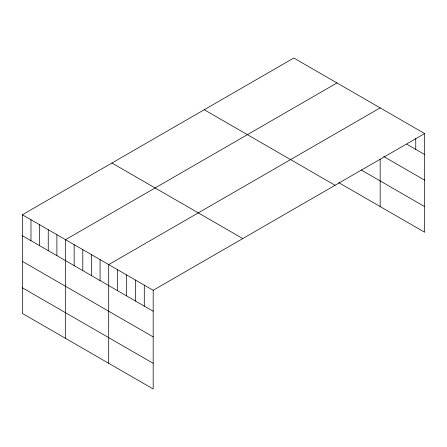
<?xml version="1.0" encoding="UTF-8"?>
<svg xmlns="http://www.w3.org/2000/svg" width="447" height="447" viewBox="0 0 447 447"><rect width="100%" height="100%" fill="white"/><g stroke="black" fill="none" stroke-linecap="round" stroke-linejoin="round"><path stroke-width="0.67" d="M424.65 133.558L153.187 290.287L153.187 388.979L22.35 313.442L22.35 214.75L293.813 58.021L424.65 133.558L424.65 232.25L338.714 182.639M336.988 82.946L65.525 239.676L65.525 338.368M380.162 107.878L108.705 264.602L108.705 363.294M406.854 144.252L424.65 154.522M383.722 156.545L424.65 180.175M361.165 169.949L424.65 206.603M204.229 109.739L335.066 185.281M111.934 163.026L242.771 238.564M22.35 214.75L153.187 290.287M22.35 235.714L153.187 311.252M22.35 261.361L153.187 336.904M22.35 287.79L153.187 363.327M415.755 138.564L415.755 149.387M380.162 159.233L380.162 206.57M144.292 285.152L144.292 306.117M135.396 280.012L135.396 300.976M126.495 274.877L126.495 295.841M117.6 269.742L117.6 290.706M100.067 259.618L100.067 280.582M91.434 254.634L91.434 275.598M82.796 249.644L82.796 270.614M74.163 244.66L74.163 265.624M56.892 234.692L56.892 255.656M48.254 229.702L48.254 250.672M39.621 224.718L39.621 245.682M30.983 219.734L30.983 240.698"/></g></svg>
